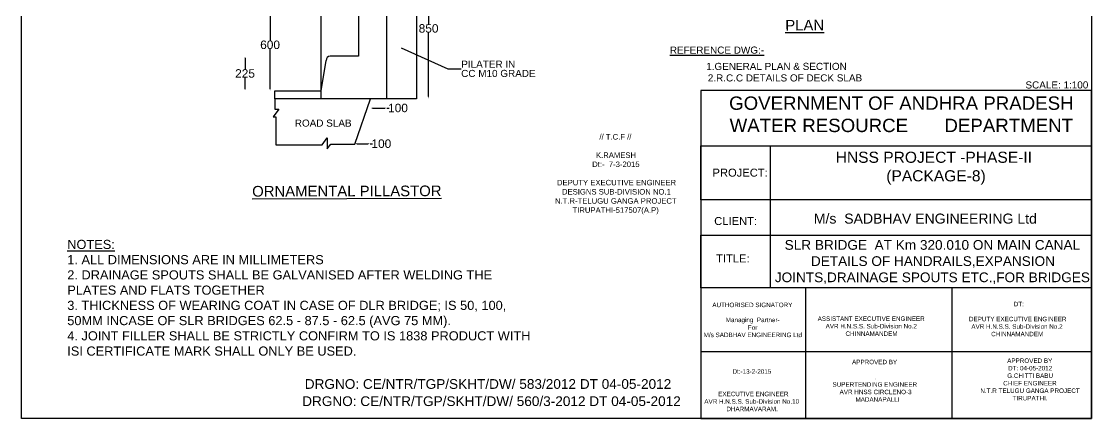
# Model space of a CAD drawing. Header units: inches. Extents: x 510436 to 523036, y -169664 to -155625.
# Drawn here: x 510436 to 523036, y -169664 to -164980 of the extents above; entities that cross this region are included whole.
import ezdxf

# ---------------------------------------------------------------- set-up
doc = ezdxf.new("R2010")
doc.units = ezdxf.units.IN
doc.header["$MEASUREMENT"] = 0
for name, color, linetype in [('DIMENSION', 7, 'Continuous'), ('DRAWING', 7, 'Continuous'), ('TEXT', 7, 'Continuous')]:
    doc.layers.add(name, color=color, linetype=linetype)
doc.styles.get("Standard").update_dxf_attribs({"font": 'arial.ttf'})
doc.dimstyles.new('ST100', dxfattribs={"dimtxt": 100, "dimasz": 25, "dimexe": 0, "dimexo": 300, "dimgap": 0.09, "dimtad": 0, "dimtih": 1, "dimtoh": 1, "dimdec": 0, "dimzin": 0, "dimdsep": 46, "dimtxsty": 'Standard', "dimcen": 0, "dimse1": 1, "dimse2": 1, "dimadec": 0, "dimazin": 0, "dimtfac": 1, "dimtdec": 0, "dimtofl": 0, "dimtmove": 0, "dimatfit": 3, "dimfxl": 2000, "dimtolj": 1, "dimtzin": 0, "dimarcsym": 0})

# ---------------------------------------------------------------- blocks, each defined once
blk = doc.blocks.new('*D87')
at = {"layer": 'Defpoints', "color": 0, "ltscale": 0.4, "transparency": 16777216}
for p in [(515088, -164236), (515088, -165892), (515230, -165892)]:
    blk.add_point(p, dxfattribs=at)
at = {"layer": 'DIMENSION', "color": 0, "lineweight": -2, "ltscale": 0.4, "transparency": 16777216}
for p, q in [((515230, -164261), (515230, -165013)), ((515230, -165868), (515230, -165115))]:
    blk.add_line(p, q, dxfattribs=at)
at = {"layer": 'DIMENSION', "color": 0, "ltscale": 0.4, "transparency": 16777216}
for points in [[(515226, -164261), (515234, -164261), (515230, -164236)], [(515226, -165868), (515234, -165868), (515230, -165892)]]:
    blk.add_solid(points, dxfattribs=at)
at = {"layer": 'DIMENSION', "color": 0, "ltscale": 0.4, "transparency": 16777216, "insert": (515230, -165064), "char_height": 100, "attachment_point": 5}
blk.add_mtext('\\A1;850', dxfattribs=at)
blk = doc.blocks.new('*D90')
at = {"layer": 'Defpoints', "color": 0, "ltscale": 0.4, "transparency": 16777216}
for p in [(513325, -164715), (513364, -164715), (513420, -165800)]:
    blk.add_point(p, dxfattribs=at)
at = {"layer": 'DIMENSION', "color": 0, "lineweight": -2, "ltscale": 0.4, "transparency": 16777216}
for p, q in [((513364, -164740), (513364, -165206)), ((513364, -165774), (513364, -165308))]:
    blk.add_line(p, q, dxfattribs=at)
at = {"layer": 'DIMENSION', "color": 0, "ltscale": 0.4, "transparency": 16777216}
for points in [[(513359, -164740), (513368, -164740), (513364, -164715)], [(513359, -165774), (513368, -165774), (513364, -165800)]]:
    blk.add_solid(points, dxfattribs=at)
at = {"layer": 'DIMENSION', "color": 0, "ltscale": 0.4, "transparency": 16777216, "insert": (513364, -165257), "char_height": 100, "attachment_point": 5}
blk.add_mtext('\\A1;600', dxfattribs=at)
blk = doc.blocks.new('*D91')
at = {"layer": 'Defpoints', "color": 0, "ltscale": 0.4, "transparency": 16777216}
for p in [(513069, -165391), (514071, -165391), (513420, -165800)]:
    blk.add_point(p, dxfattribs=at)
at = {"layer": 'DIMENSION', "color": 0, "lineweight": -2, "ltscale": 0.4, "transparency": 16777216}
for p, q in [((513069, -165416), (513069, -165544)), ((513069, -165774), (513069, -165646))]:
    blk.add_line(p, q, dxfattribs=at)
at = {"layer": 'DIMENSION', "color": 0, "ltscale": 0.4, "transparency": 16777216}
for points in [[(513065, -165416), (513073, -165416), (513069, -165391)], [(513065, -165774), (513073, -165774), (513069, -165800)]]:
    blk.add_solid(points, dxfattribs=at)
at = {"layer": 'DIMENSION', "color": 0, "ltscale": 0.4, "transparency": 16777216, "insert": (513069, -165595), "char_height": 100, "attachment_point": 5}
blk.add_mtext('\\A1;225', dxfattribs=at)
blk = doc.blocks.new('*D93')
at = {"layer": 'Defpoints', "color": 0, "ltscale": 0.4, "transparency": 16777216}
for p in [(514546, -165892), (514739, -165892), (514739, -166002)]:
    blk.add_point(p, dxfattribs=at)
at = {"layer": 'DIMENSION', "color": 0, "lineweight": -2, "ltscale": 0.4, "transparency": 16777216}
for p, q in [((514570, -166002), (514714, -166002)), ((514739, -166002), (514764, -166002))]:
    blk.add_line(p, q, dxfattribs=at)
at = {"layer": 'DIMENSION', "color": 0, "ltscale": 0.4, "transparency": 16777216}
for points in [[(514570, -165998), (514570, -166007), (514546, -166002)], [(514714, -165998), (514714, -166007), (514739, -166002)]]:
    blk.add_solid(points, dxfattribs=at)
at = {"layer": 'DIMENSION', "color": 0, "ltscale": 0.4, "transparency": 16777216, "insert": (514870, -166002), "char_height": 100, "attachment_point": 5}
blk.add_mtext('\\A1;100', dxfattribs=at)
blk = doc.blocks.new('*D94')
at = {"layer": 'Defpoints', "color": 0, "ltscale": 0.4, "transparency": 16777216}
for p in [(514360, -166428), (514544, -166423), (514544, -166423)]:
    blk.add_point(p, dxfattribs=at)
at = {"layer": 'DIMENSION', "color": 0, "lineweight": -2, "ltscale": 0.4, "transparency": 16777216}
for p, q in [((514385, -166423), (514518, -166423)), ((514544, -166423), (514568, -166423))]:
    blk.add_line(p, q, dxfattribs=at)
at = {"layer": 'DIMENSION', "color": 0, "ltscale": 0.4, "transparency": 16777216}
for points in [[(514385, -166419), (514385, -166427), (514360, -166423)], [(514518, -166419), (514518, -166427), (514544, -166423)]]:
    blk.add_solid(points, dxfattribs=at)
at = {"layer": 'DIMENSION', "color": 0, "ltscale": 0.4, "transparency": 16777216, "insert": (514674, -166423), "char_height": 100, "attachment_point": 5}
blk.add_mtext('\\A1;100', dxfattribs=at)

msp = doc.modelspace()

# ---------------------------------------------------------------- linework, layer by layer
at = {"layer": 'DRAWING', "ltscale": 0.4}
msp.add_lwpolyline([(510436, -155625), (523036, -155625), (523036, -169664.5), (510436, -169664.5)], close=True, dxfattribs=at)
for points in [[(513966, -165892.5), (513966, -164236), (515087.5, -164236), (515087.5, -165892.5), (515053.5, -165892.5)], [(514739, -165892.5), (514739, -164701), (514406.5, -164686), (514406.5, -165391), (514071, -165391)], [(513966, -165799.5), (514023.5, -165440.5)], [(515066.5, -165892.5), (513420, -165892.5), (513420, -165799.5), (513966, -165799.5)], [(513420, -165892.5), (513420, -166017.5), (513468.5, -166017.5), (513399.5, -166104.5), (513431.5, -166104.5), (513431.5, -166435.5), (513979, -166435.5), (514035, -166353.5), (514035, -166484), (514078.5, -166428), (514360, -166428), (514545.5, -165892.5)]]:
    msp.add_lwpolyline(points, dxfattribs=at)
msp.add_arc((514073, -165440.4), 49.5, 92.27078, 180.0916, dxfattribs=at)
at = {"layer": 'TEXT'}
for points in [[(523036, -165795), (518435.4, -165795), (518435.4, -169664.5), (523036, -169664.5)], [(518435.4, -166446.9), (523036, -166446.9), (523036, -167084.8), (518435.4, -167084.8)], [(518435.4, -167501.3), (523036, -167501.3), (523036, -168123.8), (518435.4, -168123.8)]]:
    msp.add_lwpolyline(points, close=True, dxfattribs=at)
for points in [[(519252.4, -166446.9), (519252.4, -168123.8)], [(519669.5, -168123.8), (519669.5, -169664.5)], [(521389.4, -168123.8), (521389.4, -169664.5)], [(518435.4, -168873.4), (523036, -168873.4)]]:
    msp.add_lwpolyline(points, dxfattribs=at)

# ---------------------------------------------------------------- texts
at = {"layer": 'DIMENSION', "insert": (510976, -167556.5), "char_height": 107.757, "width": 5482.067, "attachment_point": 1}
msp.add_mtext('{\\LNOTES: }\\P1. ALL DIMENSIONS ARE IN MILLIMETERS\\P2. DRAINAGE SPOUTS SHALL BE GALVANISED AFTER WELDING THE PLATES AND FLATS TOGETHER \\P3. THICKNESS OF WEARING COAT IN CASE OF DLR BRIDGE; IS 50, 100, 50MM INCASE OF SLR BRIDGES 62.5 - 87.5 - 62.5 (AVG 75 MM). \\P4. JOINT FILLER SHALL BE STRICTLY CONFIRM TO IS 1838 PRODUCT WITH  ISI CERTIFICATE MARK SHALL ONLY BE USED. ', dxfattribs=at)
at = {"layer": 'TEXT'}
for s, height, p in [('%%UPLAN', 125.42, (519429.6, -165088.3)), ('%%UORNAMENTAL PILLASTOR', 125.417, (513153.1, -167046.4))]:
    msp.add_text(s, height=height, rotation=0.1412, dxfattribs=at).set_placement(p)
at = {"layer": 'TEXT', "color": 7}
for s, height, p in [('%%UREFERENCE DWG:-', 83.611, (518070.5, -165361)), ('CC M10 GRADE', 83.611, (515613.8, -165636)), ('PILATER IN', 83.61, (515614.9, -165526.9)), ('1.GENERAL PLAN & SECTION', 83.611, (518498.7, -165553.1)), ('2.R.C.C DETAILS OF DECK SLAB', 83.611, (518517.6, -165689)), ('SCALE: 1:100', 83.611, (522257.4, -165771.7)), ('ROAD SLAB', 83.61, (513655, -166221.7))]:
    msp.add_text(s, height=height, rotation=0.01749, dxfattribs=at).set_placement(p)
at = {"layer": 'TEXT', "color": 7, "width": 4489.297, "attachment_point": 5}
for s, insert, char_height in [('GOVERNMENT OF ANDHRA PRADESH\\PWATER RESOURCE       DEPARTMENT', (520796, -166077), 157.416), ('HNSS PROJECT -PHASE-II\\P (PACKAGE-8)', (521178.6, -166711.7), 131.18)]:
    msp.add_mtext(s, dxfattribs=dict(at, insert=insert, char_height=char_height))
at = {"layer": 'TEXT', "attachment_point": 1}
for s, insert, char_height, width in [('\\pi1437;// T.C.F //\\P\\pi1625.5;\\P\\pi1396.1;K.RAMESH\\P\\pi1351.7;Dt:-  7-3-2015\\P\\pi1625.5;\\P\\pi912.11; DEPUTY EXECUTIVE ENGINEER\\P\\pi996.23;DESIGNS SUB-DIVISION NO.1\\P\\pi913.46;N.T.R-TELUGU GANGA PROJECT\\P\\pi1120.3;TIRUPATHI-517507(A.P)', (515804.3, -166309.3), 64.769, 3250.948), ('PROJECT:', (518572.7, -166717), 94.24, 879.328), ('CLIENT:', (518592.7, -167287.4), 94.24, 879.328), ('\\pi208.32;M/s  SADBHAV ENGINEERING Ltd', (519557.1, -167246.7), 118.311, 3019.155), ('\\pi249.95;SLR BRIDGE  AT Km 320.010 ON MAIN CANAL \\P\\pi558.89;DETAILS OF HANDRAILS,EXPANSION \\P\\pi134.52;JOINTS,DRAINAGE SPOUTS ETC.,FOR BRIDGES\\P\\pi1960.8; ', (519172.4, -167558.8), 114.614, 3966.167), ('TITLE:', (518614.4, -167729.1), 94.24, 511.048), ('\\pi859.91;AUTHORISED SIGNATORY\\P\\pi1331;\\P\\pi1017.8;Managing  Partner-\\P\\pi1277.9;For \\P\\pi757.95;M/s SADBHAV ENGINEERING Ltd', (517710.9, -168297.1), 53.034, 2661.917), ('\\pi1253.9;  DT:\\P\\pi1331;\\P\\pi746.85; DEPUTY EXECUTIVE ENGINEER\\P\\pi795.59;AVR H.N.S.S. Sub-Division No.2\\P\\pi1029;CHINNAMANDEM', (520824.6, -168286.7), 53.034, 2661.917), ('\\pi1331;\\P\\P\\pi701.55;ASSISTANT EXECUTIVE ENGINEER\\P\\pi795.59;AVR H.N.S.S. Sub-Division No.2\\P\\pi1029;CHINNAMANDEM', (519109.4, -168282.5), 53.034, 2661.917), ('\\pi1065.7;APPROVED BY\\P\\pi1076.3;DT: 04-05-2012 \\P\\pi1066.3;G.CHITTI BABU \\P\\pi1018.4;CHIEF ENGINEER               \\P\\pi749.99;N.T.R TELUGU GANGA PROJECT\\P\\pi1129.2;TIRUPATHI.', (520976.6, -168955), 53.034, 2661.917), ('\\pi1106.7;Dt:-13-2-2015\\P\\pi1320.7; \\P\\pi1331;\\P\\pi897.1;  EXECUTIVE ENGINEER\\P\\pi774.81;AVR H.N.S.S. Sub-Division No.10\\P\\pi1034.5;DHARMAVARAM.', (517701.6, -169081.8), 53.034, 2661.917), ('\\pi1065.7;APPROVED BY\\P\\pi1331;\\P\\pi1327.3;.  \\P\\pi834.99;SUPERTENDING ENGINEER                \\P\\pi898.31; AVR HNSS CIRCLENO-3\\P\\pi1044;   MADANAPALLI', (519150.2, -168970), 53.034, 2661.917), ('\\pi247.38;DRGNO: CE/NTR/TGP/SKHT/DW/ 583/2012 DT 04-05-2012', (513524.7, -169198.7), 114.614, 4789.522), ('\\pi68.643;DRGNO: CE/NTR/TGP/SKHT/DW/ 560/3-2012 DT 04-05-2012', (513673, -169401.4), 114.614, 4574.412)]:
    msp.add_mtext(s, dxfattribs=dict(at, insert=insert, char_height=char_height, width=width))

# ---------------------------------------------------------------- dimensions: what is measured, and where the dimension line sits
at = {"layer": 'DIMENSION', "ltscale": 0.4}
for base, p1, p2, text, picture, middle in [((515230, -165892.5), (515087.5, -164236), (515087.5, -165892.5), '850', '*D87', (515230, -165064.2)), ((513363.5, -164715), (513420, -165799.5), (513325, -164715), '600', '*D90', (513363.5, -165257.2)), ((513069, -165391), (513420, -165799.5), (514071, -165391), '225', '*D91', (513069, -165595.2))]:
    dim = msp.add_linear_dim(base=base, p1=p1, p2=p2, angle=90, text=text, dimstyle='ST100', dxfattribs=at)
    dim.commit()
    dim.dimension.update_dxf_attribs({"geometry": picture, "text_midpoint": middle})
for base, p1, p2, picture, middle in [((514739, -166002.5), (514545.5, -165892.5), (514739, -165892.5), '*D93', (514869.7, -166002.5)), ((514543.5, -166423), (514360, -166428), (514543.5, -166423), '*D94', (514674.2, -166423))]:
    dim = msp.add_linear_dim(base=base, p1=p1, p2=p2, text='100', dimstyle='ST100', dxfattribs=at)
    dim.commit()
    dim.dimension.update_dxf_attribs({"geometry": picture, "text_midpoint": middle})

# ---------------------------------------------------------------- leaders
msp.add_leader([(514908, -165290.5), (515457, -165541), (515613.5, -165541)], dimstyle='ST100', override={"dimgap": 0.09, "dimtad": 0}, dxfattribs=at)

doc.saveas('drawing.dxf')
